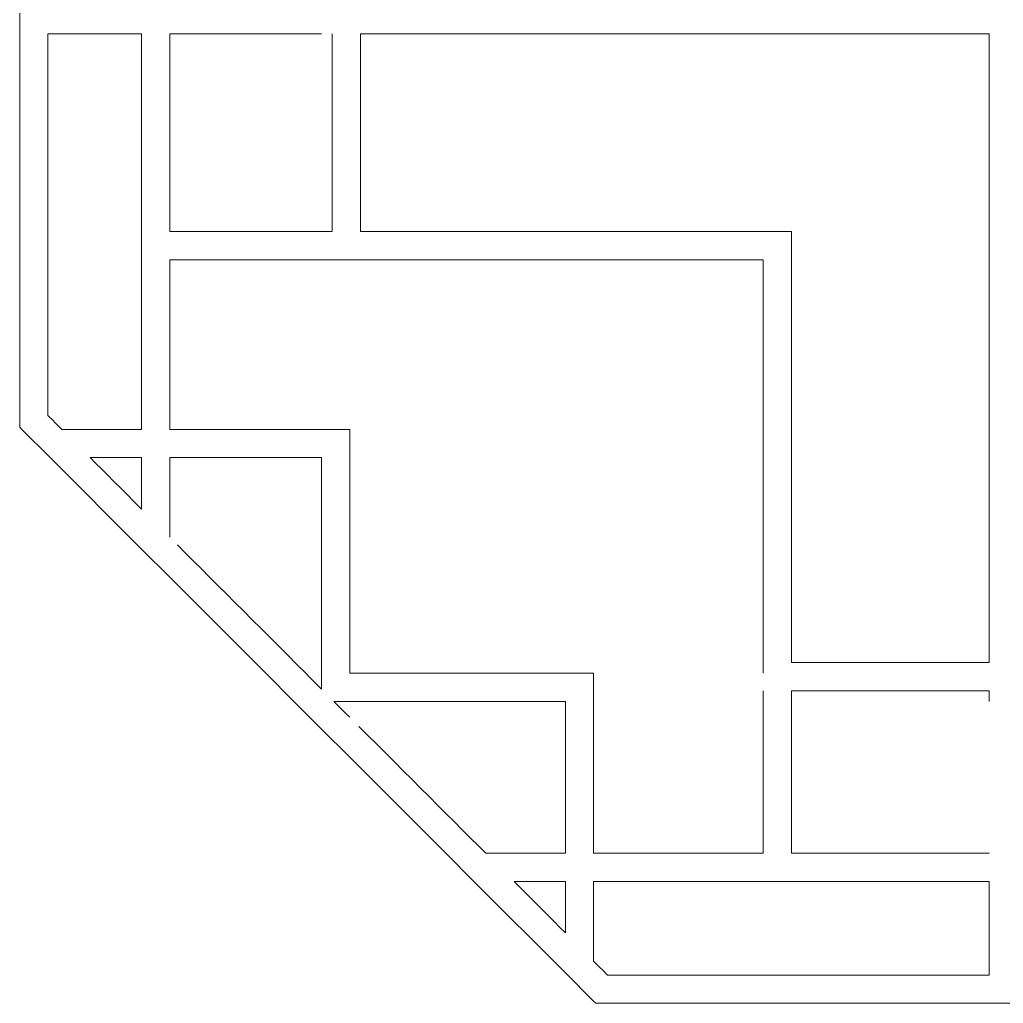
# Model space of a CAD drawing. Header units: centimetres. Extents: x -7.7 to 6, y -13.9 to 14.2.
# Drawn here: x -7.74 to -0.85, y -13.89 to -7.01 of the extents above; entities that cross this region are included whole.
import ezdxf

# ---------------------------------------------------------------- set-up
doc = ezdxf.new("R2010")
doc.units = ezdxf.units.CM
doc.header["$MEASUREMENT"] = 0
doc.layers.add('layer 1', color=7, linetype='Continuous')

msp = doc.modelspace()

# ---------------------------------------------------------------- linework, layer by layer
at = {"layer": 'layer 1', "color": 242, "lineweight": 9}
for points, knots in [([(6.01273, -4.14414), (6.01273, -4.14414), (5.81486, -3.94628), (5.81486, -3.94628), (5.81486, -3.94628), (5.81486, -3.94628), (5.17567, -3.3071), (5.17567, -3.3071), (5.17567, -3.3071), (5.17567, -3.3071), (4.97781, -3.11009), (4.97781, -3.11009), (4.97781, -3.11009), (4.97781, -3.11009), (4.30766, -2.43908), (4.30766, -2.43908), (4.30766, -2.43908), (4.30766, -2.43908), (4.1098, -2.24122), (4.1098, -2.24122), (4.1098, -2.24122), (4.1098, -2.24122), (3.91537, -2.04679), (3.91537, -2.04679), (3.91537, -2.04679), (3.91537, -2.04679), (3.71751, -1.8498), (3.71751, -1.8498), (3.71751, -1.8498), (3.71751, -1.8498), (3.0465, -1.17878), (3.0465, -1.17878), (3.0465, -1.17878), (3.0465, -1.17878), (2.84949, -0.98092), (2.84949, -0.98092), (2.84949, -0.98092), (2.84949, -0.98092), (2.21031, -0.34173), (2.21031, -0.34173), (2.21031, -0.34173), (2.21031, -0.34173), (2.01245, -0.14473), (2.01245, -0.14473), (2.01245, -0.14473), (2.01245, -0.14473), (1.99696, -0.12838), (1.99696, -0.12838), (1.99696, -0.12838), (1.99696, -0.12838), (1.95567, -0.12838), (1.95567, -0.12838), (1.95567, -0.12838), (1.95567, -0.12838), (0.82612, -0.12838), (0.82612, -0.12838), (0.82612, -0.12838), (0.82612, -0.12838), (0.62912, -0.12838), (0.62912, -0.12838), (0.62912, -0.12838), (0.62912, -0.12838), (-0.75507, -0.12838), (-0.75507, -0.12838), (-0.75507, -0.12838), (-0.75507, -0.12838), (-0.95293, -0.12838), (-0.95293, -0.12838), (-0.95293, -0.12838), (-0.95293, -0.12838), (-2.33625, -0.12838), (-2.33625, -0.12838), (-2.33625, -0.12838), (-2.33625, -0.12838), (-2.53411, -0.12838), (-2.53411, -0.12838), (-2.53411, -0.12838), (-2.53411, -0.12838), (-3.70494, -0.12838), (-3.70494, -0.12838), (-3.70494, -0.12838), (-3.70494, -0.12838), (-3.72043, -0.14386), (-3.72043, -0.14386), (-3.72043, -0.14386), (-3.72043, -0.14386), (-3.91829, -0.34173), (-3.91829, -0.34173), (-3.91829, -0.34173), (-3.91829, -0.34173), (-4.55748, -0.98092), (-4.55748, -0.98092), (-4.55748, -0.98092), (-4.55748, -0.98092), (-4.75448, -1.17878), (-4.75448, -1.17878), (-4.75448, -1.17878), (-4.75448, -1.17878), (-5.42549, -1.8498), (-5.42549, -1.8498), (-5.42549, -1.8498), (-5.42549, -1.8498), (-5.62336, -2.04679), (-5.62336, -2.04679), (-5.62336, -2.04679), (-5.62336, -2.04679), (-5.81778, -2.24122), (-5.81778, -2.24122), (-5.81778, -2.24122), (-5.81778, -2.24122), (-6.01479, -2.43908), (-6.01479, -2.43908), (-6.01479, -2.43908), (-6.01479, -2.43908), (-6.6858, -3.11009), (-6.6858, -3.11009), (-6.6858, -3.11009), (-6.6858, -3.11009), (-6.88366, -3.3071), (-6.88366, -3.3071), (-6.88366, -3.3071), (-6.88366, -3.3071), (-7.52284, -3.94628), (-7.52284, -3.94628), (-7.52284, -3.94628), (-7.52284, -3.94628), (-7.72071, -4.14414), (-7.72071, -4.14414), (-7.72071, -4.14414), (-7.72071, -4.14414), (-7.73619, -4.15963), (-7.73619, -4.15963), (-7.73619, -4.15963), (-7.73619, -4.15963), (-7.73619, -5.33047), (-7.73619, -5.33047), (-7.73619, -5.33047), (-7.73619, -5.33047), (-7.73619, -5.52747), (-7.73619, -5.52747), (-7.73619, -5.52747), (-7.73619, -5.52747), (-7.73619, -6.91166), (-7.73619, -6.91166), (-7.73619, -6.91166), (-7.73619, -6.91166), (-7.73619, -7.10952), (-7.73619, -7.10952), (-7.73619, -7.10952), (-7.73619, -7.10952), (-7.73619, -8.49369), (-7.73619, -8.49369), (-7.73619, -8.49369), (-7.73619, -8.49369), (-7.73619, -8.6907), (-7.73619, -8.6907), (-7.73619, -8.6907), (-7.73619, -8.6907), (-7.73619, -9.86153), (-7.73619, -9.86153), (-7.73619, -9.86153), (-7.73619, -9.86153), (-7.72071, -9.87702), (-7.72071, -9.87702), (-7.72071, -9.87702), (-7.72071, -9.87702), (-7.52284, -10.07488), (-7.52284, -10.07488), (-7.52284, -10.07488), (-7.52284, -10.07488), (-6.88366, -10.71407), (-6.88366, -10.71407), (-6.88366, -10.71407), (-6.88366, -10.71407), (-6.6858, -10.91107), (-6.6858, -10.91107), (-6.6858, -10.91107), (-6.6858, -10.91107), (-6.01479, -11.58208), (-6.01479, -11.58208), (-6.01479, -11.58208), (-6.01479, -11.58208), (-5.81778, -11.77995), (-5.81778, -11.77995), (-5.81778, -11.77995), (-5.81778, -11.77995), (-5.62336, -11.97437), (-5.62336, -11.97437), (-5.62336, -11.97437), (-5.62336, -11.97437), (-5.42549, -12.17138), (-5.42549, -12.17138), (-5.42549, -12.17138), (-5.42549, -12.17138), (-4.75448, -12.84239), (-4.75448, -12.84239), (-4.75448, -12.84239), (-4.75448, -12.84239), (-4.55748, -13.04025), (-4.55748, -13.04025), (-4.55748, -13.04025), (-4.55748, -13.04025), (-3.91829, -13.67943), (-3.91829, -13.67943), (-3.91829, -13.67943), (-3.91829, -13.67943), (-3.72043, -13.8773), (-3.72043, -13.8773), (-3.72043, -13.8773), (-3.72043, -13.8773), (-3.70494, -13.89278), (-3.70494, -13.89278), (-3.70494, -13.89278), (-3.70494, -13.89278), (-2.53411, -13.89278), (-2.53411, -13.89278), (-2.53411, -13.89278), (-2.53411, -13.89278), (-2.33625, -13.89278), (-2.33625, -13.89278), (-2.33625, -13.89278), (-2.33625, -13.89278), (-0.95293, -13.89278), (-0.95293, -13.89278), (-0.95293, -13.89278), (-0.95293, -13.89278), (-0.75507, -13.89278), (-0.75507, -13.89278), (-0.75507, -13.89278), (-0.75507, -13.89278), (0.62912, -13.89278), (0.62912, -13.89278), (0.62912, -13.89278), (0.62912, -13.89278), (0.82612, -13.89278), (0.82612, -13.89278), (0.82612, -13.89278), (0.82612, -13.89278), (1.99696, -13.89278), (1.99696, -13.89278), (1.99696, -13.89278), (1.99696, -13.89278), (2.01245, -13.87644), (2.01245, -13.87644), (2.01245, -13.87644), (2.01245, -13.87644), (2.21031, -13.67943), (2.21031, -13.67943), (2.21031, -13.67943), (2.21031, -13.67943), (2.84949, -13.04025), (2.84949, -13.04025), (2.84949, -13.04025), (2.84949, -13.04025), (3.0465, -12.84239), (3.0465, -12.84239), (3.0465, -12.84239), (3.0465, -12.84239), (3.71751, -12.17138), (3.71751, -12.17138), (3.71751, -12.17138), (3.71751, -12.17138), (3.91537, -11.97437), (3.91537, -11.97437), (3.91537, -11.97437), (3.91537, -11.97437), (4.1098, -11.77995), (4.1098, -11.77995), (4.1098, -11.77995), (4.1098, -11.77995), (4.30766, -11.58208), (4.30766, -11.58208), (4.30766, -11.58208), (4.30766, -11.58208), (4.97781, -10.91107), (4.97781, -10.91107), (4.97781, -10.91107), (4.97781, -10.91107), (5.17567, -10.71407), (5.17567, -10.71407), (5.17567, -10.71407), (5.17567, -10.71407), (5.81486, -10.07488), (5.81486, -10.07488), (5.81486, -10.07488), (5.81486, -10.07488), (6.01273, -9.87702), (6.01273, -9.87702), (6.01273, -9.87702), (6.01273, -9.87702), (6.02821, -9.86153), (6.02821, -9.86153), (6.02821, -9.86153), (6.02821, -9.86153), (6.02821, -8.6907), (6.02821, -8.6907), (6.02821, -8.6907), (6.02821, -8.6907), (6.02821, -8.49369), (6.02821, -8.49369), (6.02821, -8.49369), (6.02821, -8.49369), (6.02821, -7.10952), (6.02821, -7.10952), (6.02821, -7.10952), (6.02821, -7.10952), (6.02821, -6.91166), (6.02821, -6.91166), (6.02821, -6.91166), (6.02821, -6.91166), (6.02821, -5.52747), (6.02821, -5.52747), (6.02821, -5.52747), (6.02821, -5.52747), (6.02821, -5.33047), (6.02821, -5.33047), (6.02821, -5.33047), (6.02821, -5.33047), (6.02821, -4.15963), (6.02821, -4.15963)], [0, 0, 0, 0, 0.0123457, 0.0123457, 0.0123457, 0.0123457, 0.0246914, 0.0246914, 0.0246914, 0.0246914, 0.037037, 0.037037, 0.037037, 0.037037, 0.0493827, 0.0493827, 0.0493827, 0.0493827, 0.0617284, 0.0617284, 0.0617284, 0.0617284, 0.0740741, 0.0740741, 0.0740741, 0.0740741, 0.0864198, 0.0864198, 0.0864198, 0.0864198, 0.0987654, 0.0987654, 0.0987654, 0.0987654, 0.1111111, 0.1111111, 0.1111111, 0.1111111, 0.1234568, 0.1234568, 0.1234568, 0.1234568, 0.1358025, 0.1358025, 0.1358025, 0.1358025, 0.1481481, 0.1481481, 0.1481481, 0.1481481, 0.1604938, 0.1604938, 0.1604938, 0.1604938, 0.1728395, 0.1728395, 0.1728395, 0.1728395, 0.1851852, 0.1851852, 0.1851852, 0.1851852, 0.1975309, 0.1975309, 0.1975309, 0.1975309, 0.2098765, 0.2098765, 0.2098765, 0.2098765, 0.2222222, 0.2222222, 0.2222222, 0.2222222, 0.2345679, 0.2345679, 0.2345679, 0.2345679, 0.2469136, 0.2469136, 0.2469136, 0.2469136, 0.2592593, 0.2592593, 0.2592593, 0.2592593, 0.2716049, 0.2716049, 0.2716049, 0.2716049, 0.2839506, 0.2839506, 0.2839506, 0.2839506, 0.2962963, 0.2962963, 0.2962963, 0.2962963, 0.308642, 0.308642, 0.308642, 0.308642, 0.3209877, 0.3209877, 0.3209877, 0.3209877, 0.3333333, 0.3333333, 0.3333333, 0.3333333, 0.345679, 0.345679, 0.345679, 0.345679, 0.3580247, 0.3580247, 0.3580247, 0.3580247, 0.3703704, 0.3703704, 0.3703704, 0.3703704, 0.382716, 0.382716, 0.382716, 0.382716, 0.3950617, 0.3950617, 0.3950617, 0.3950617, 0.4074074, 0.4074074, 0.4074074, 0.4074074, 0.4197531, 0.4197531, 0.4197531, 0.4197531, 0.4320988, 0.4320988, 0.4320988, 0.4320988, 0.4444444, 0.4444444, 0.4444444, 0.4444444, 0.4567901, 0.4567901, 0.4567901, 0.4567901, 0.4691358, 0.4691358, 0.4691358, 0.4691358, 0.4814815, 0.4814815, 0.4814815, 0.4814815, 0.4938272, 0.4938272, 0.4938272, 0.4938272, 0.5061728, 0.5061728, 0.5061728, 0.5061728, 0.5185185, 0.5185185, 0.5185185, 0.5185185, 0.5308642, 0.5308642, 0.5308642, 0.5308642, 0.5432099, 0.5432099, 0.5432099, 0.5432099, 0.5555556, 0.5555556, 0.5555556, 0.5555556, 0.5679012, 0.5679012, 0.5679012, 0.5679012, 0.5802469, 0.5802469, 0.5802469, 0.5802469, 0.5925926, 0.5925926, 0.5925926, 0.5925926, 0.6049383, 0.6049383, 0.6049383, 0.6049383, 0.617284, 0.617284, 0.617284, 0.617284, 0.6296296, 0.6296296, 0.6296296, 0.6296296, 0.6419753, 0.6419753, 0.6419753, 0.6419753, 0.654321, 0.654321, 0.654321, 0.654321, 0.6666667, 0.6666667, 0.6666667, 0.6666667, 0.6790123, 0.6790123, 0.6790123, 0.6790123, 0.691358, 0.691358, 0.691358, 0.691358, 0.7037037, 0.7037037, 0.7037037, 0.7037037, 0.7160494, 0.7160494, 0.7160494, 0.7160494, 0.7283951, 0.7283951, 0.7283951, 0.7283951, 0.7407407, 0.7407407, 0.7407407, 0.7407407, 0.7530864, 0.7530864, 0.7530864, 0.7530864, 0.7654321, 0.7654321, 0.7654321, 0.7654321, 0.7777778, 0.7777778, 0.7777778, 0.7777778, 0.7901235, 0.7901235, 0.7901235, 0.7901235, 0.8024691, 0.8024691, 0.8024691, 0.8024691, 0.8148148, 0.8148148, 0.8148148, 0.8148148, 0.8271605, 0.8271605, 0.8271605, 0.8271605, 0.8395062, 0.8395062, 0.8395062, 0.8395062, 0.8518519, 0.8518519, 0.8518519, 0.8518519, 0.8641975, 0.8641975, 0.8641975, 0.8641975, 0.8765432, 0.8765432, 0.8765432, 0.8765432, 0.8888889, 0.8888889, 0.8888889, 0.8888889, 0.9012346, 0.9012346, 0.9012346, 0.9012346, 0.9135802, 0.9135802, 0.9135802, 0.9135802, 0.9259259, 0.9259259, 0.9259259, 0.9259259, 0.9382716, 0.9382716, 0.9382716, 0.9382716, 0.9506173, 0.9506173, 0.9506173, 0.9506173, 0.962963, 0.962963, 0.962963, 0.962963, 0.9753086, 0.9753086, 0.9753086, 0.9753086, 1, 1, 1, 1]), ([(-7.53833, -9.77981), (-7.53833, -9.77981), (-7.53833, -9.77034), (-7.53833, -9.77034), (-7.53833, -9.77034), (-7.53833, -9.77034), (-7.53833, -9.75142), (-7.53833, -9.75142), (-7.53833, -9.75142), (-7.53833, -9.75142), (-7.53833, -9.72389), (-7.53833, -9.72389), (-7.53833, -9.72389), (-7.53833, -9.72389), (-7.53833, -9.68776), (-7.53833, -9.68776), (-7.53833, -9.68776), (-7.53833, -9.68776), (-7.53833, -9.64302), (-7.53833, -9.64302), (-7.53833, -9.64302), (-7.53833, -9.64302), (-7.53833, -9.58968), (-7.53833, -9.58968), (-7.53833, -9.58968), (-7.53833, -9.58968), (-7.53833, -9.52947), (-7.53833, -9.52947), (-7.53833, -9.52947), (-7.53833, -9.52947), (-7.53833, -9.46064), (-7.53833, -9.46064), (-7.53833, -9.46064), (-7.53833, -9.46064), (-7.53833, -9.38581), (-7.53833, -9.38581), (-7.53833, -9.38581), (-7.53833, -9.38581), (-7.53833, -9.30407), (-7.53833, -9.30407), (-7.53833, -9.30407), (-7.53833, -9.30407), (-7.53833, -9.21547), (-7.53833, -9.21547), (-7.53833, -9.21547), (-7.53833, -9.21547), (-7.53833, -9.1217), (-7.53833, -9.1217), (-7.53833, -9.1217), (-7.53833, -9.1217), (-7.53833, -9.02105), (-7.53833, -9.02105), (-7.53833, -9.02105), (-7.53833, -9.02105), (-7.53833, -8.9161), (-7.53833, -8.9161), (-7.53833, -8.9161), (-7.53833, -8.9161), (-7.53833, -8.80598), (-7.53833, -8.80598), (-7.53833, -8.80598), (-7.53833, -8.80598), (-7.53833, -8.6907), (-7.53833, -8.6907), (-7.53833, -8.6907), (-7.53833, -8.6907), (-7.53833, -8.66662), (-7.53833, -8.66662), (-7.53833, -8.66662), (-7.53833, -8.66662), (-7.53833, -8.64253), (-7.53833, -8.64253), (-7.53833, -8.64253), (-7.53833, -8.64253), (-7.53833, -8.61844), (-7.53833, -8.61844), (-7.53833, -8.61844), (-7.53833, -8.61844), (-7.53833, -8.59349), (-7.53833, -8.59349), (-7.53833, -8.59349), (-7.53833, -8.59349), (-7.53833, -8.56855), (-7.53833, -8.56855), (-7.53833, -8.56855), (-7.53833, -8.56855), (-7.53833, -8.54359), (-7.53833, -8.54359), (-7.53833, -8.54359), (-7.53833, -8.54359), (-7.53833, -8.51865), (-7.53833, -8.51865), (-7.53833, -8.51865), (-7.53833, -8.51865), (-7.53833, -8.49369), (-7.53833, -8.49369), (-7.53833, -8.49369), (-7.53833, -8.49369), (-7.53833, -8.41455), (-7.53833, -8.41455), (-7.53833, -8.41455), (-7.53833, -8.41455), (-7.53833, -8.33368), (-7.53833, -8.33368), (-7.53833, -8.33368), (-7.53833, -8.33368), (-7.53833, -8.25196), (-7.53833, -8.25196), (-7.53833, -8.25196), (-7.53833, -8.25196), (-7.53833, -8.16938), (-7.53833, -8.16938), (-7.53833, -8.16938), (-7.53833, -8.16938), (-7.53833, -8.08507), (-7.53833, -8.08507), (-7.53833, -8.08507), (-7.53833, -8.08507), (-7.53833, -7.9999), (-7.53833, -7.9999), (-7.53833, -7.9999), (-7.53833, -7.9999), (-7.53833, -7.91387), (-7.53833, -7.91387), (-7.53833, -7.91387), (-7.53833, -7.91387), (-7.53833, -7.82699), (-7.53833, -7.82699), (-7.53833, -7.82699), (-7.53833, -7.82699), (-7.53833, -7.73924), (-7.53833, -7.73924), (-7.53833, -7.73924), (-7.53833, -7.73924), (-7.53833, -7.65062), (-7.53833, -7.65062), (-7.53833, -7.65062), (-7.53833, -7.65062), (-7.53833, -7.56116), (-7.53833, -7.56116), (-7.53833, -7.56116), (-7.53833, -7.56116), (-7.53833, -7.47169), (-7.53833, -7.47169), (-7.53833, -7.47169), (-7.53833, -7.47169), (-7.53833, -7.38137), (-7.53833, -7.38137), (-7.53833, -7.38137), (-7.53833, -7.38137), (-7.53833, -7.29103), (-7.53833, -7.29103), (-7.53833, -7.29103), (-7.53833, -7.29103), (-7.53833, -7.20071), (-7.53833, -7.20071), (-7.53833, -7.20071), (-7.53833, -7.20071), (-7.53833, -7.10952), (-7.53833, -7.10952), (-7.53833, -7.10952), (-7.53833, -7.10952), (-6.88366, -7.10952), (-6.88366, -7.10952), (-6.88366, -7.10952), (-6.88366, -7.10952), (-6.88366, -8.49369), (-6.88366, -8.49369), (-6.88366, -8.49369), (-6.88366, -8.49369), (-6.88366, -8.6907), (-6.88366, -8.6907), (-6.88366, -8.6907), (-6.88366, -8.6907), (-6.88366, -9.87702), (-6.88366, -9.87702), (-6.88366, -9.87702), (-6.88366, -9.87702), (-7.44112, -9.87702), (-7.44112, -9.87702), (-7.44112, -9.87702), (-7.44112, -9.87702), (-7.47983, -9.83831), (-7.47983, -9.83831), (-7.47983, -9.83831), (-7.47983, -9.83831), (-7.50908, -9.80819), (-7.50908, -9.80819), (-7.50908, -9.80819), (-7.50908, -9.80819), (-7.52887, -9.78842), (-7.52887, -9.78842), (-7.52887, -9.78842), (-7.52887, -9.78842), (-7.53833, -9.77981), (-7.53833, -9.77981), (-7.53833, -9.77981), (-7.53833, -9.77981), (-7.53833, -9.77981), (-7.53833, -9.77981)], [0, 0, 0, 0, 0.0196078, 0.0196078, 0.0196078, 0.0196078, 0.0392157, 0.0392157, 0.0392157, 0.0392157, 0.0588235, 0.0588235, 0.0588235, 0.0588235, 0.0784314, 0.0784314, 0.0784314, 0.0784314, 0.0980392, 0.0980392, 0.0980392, 0.0980392, 0.1176471, 0.1176471, 0.1176471, 0.1176471, 0.1372549, 0.1372549, 0.1372549, 0.1372549, 0.1568627, 0.1568627, 0.1568627, 0.1568627, 0.1764706, 0.1764706, 0.1764706, 0.1764706, 0.1960784, 0.1960784, 0.1960784, 0.1960784, 0.2156863, 0.2156863, 0.2156863, 0.2156863, 0.2352941, 0.2352941, 0.2352941, 0.2352941, 0.254902, 0.254902, 0.254902, 0.254902, 0.2745098, 0.2745098, 0.2745098, 0.2745098, 0.2941176, 0.2941176, 0.2941176, 0.2941176, 0.3137255, 0.3137255, 0.3137255, 0.3137255, 0.3333333, 0.3333333, 0.3333333, 0.3333333, 0.3529412, 0.3529412, 0.3529412, 0.3529412, 0.372549, 0.372549, 0.372549, 0.372549, 0.3921569, 0.3921569, 0.3921569, 0.3921569, 0.4117647, 0.4117647, 0.4117647, 0.4117647, 0.4313725, 0.4313725, 0.4313725, 0.4313725, 0.4509804, 0.4509804, 0.4509804, 0.4509804, 0.4705882, 0.4705882, 0.4705882, 0.4705882, 0.4901961, 0.4901961, 0.4901961, 0.4901961, 0.5098039, 0.5098039, 0.5098039, 0.5098039, 0.5294118, 0.5294118, 0.5294118, 0.5294118, 0.5490196, 0.5490196, 0.5490196, 0.5490196, 0.5686275, 0.5686275, 0.5686275, 0.5686275, 0.5882353, 0.5882353, 0.5882353, 0.5882353, 0.6078431, 0.6078431, 0.6078431, 0.6078431, 0.627451, 0.627451, 0.627451, 0.627451, 0.6470588, 0.6470588, 0.6470588, 0.6470588, 0.6666667, 0.6666667, 0.6666667, 0.6666667, 0.6862745, 0.6862745, 0.6862745, 0.6862745, 0.7058824, 0.7058824, 0.7058824, 0.7058824, 0.7254902, 0.7254902, 0.7254902, 0.7254902, 0.745098, 0.745098, 0.745098, 0.745098, 0.7647059, 0.7647059, 0.7647059, 0.7647059, 0.7843137, 0.7843137, 0.7843137, 0.7843137, 0.8039216, 0.8039216, 0.8039216, 0.8039216, 0.8235294, 0.8235294, 0.8235294, 0.8235294, 0.8431373, 0.8431373, 0.8431373, 0.8431373, 0.8627451, 0.8627451, 0.8627451, 0.8627451, 0.8823529, 0.8823529, 0.8823529, 0.8823529, 0.9019608, 0.9019608, 0.9019608, 0.9019608, 0.9215686, 0.9215686, 0.9215686, 0.9215686, 0.9411765, 0.9411765, 0.9411765, 0.9411765, 0.9607843, 0.9607843, 0.9607843, 0.9607843, 1, 1, 1, 1]), ([(-5.54937, -7.10952), (-5.54937, -7.10952), (-5.54937, -8.49369), (-5.54937, -8.49369), (-5.54937, -8.49369), (-5.54937, -8.49369), (-5.62336, -8.49369), (-5.62336, -8.49369), (-5.62336, -8.49369), (-5.62336, -8.49369), (-6.6858, -8.49369), (-6.6858, -8.49369), (-6.6858, -8.49369), (-6.6858, -8.49369), (-6.6858, -7.10952), (-6.6858, -7.10952), (-6.6858, -7.10952), (-6.6858, -7.10952), (-5.62336, -7.10952), (-5.62336, -7.10952)], [0, 0, 0, 0, 0.1666667, 0.1666667, 0.1666667, 0.1666667, 0.3333333, 0.3333333, 0.3333333, 0.3333333, 0.5, 0.5, 0.5, 0.5, 0.6666667, 0.6666667, 0.6666667, 0.6666667, 1, 1, 1, 1]), ([(-2.33625, -10.07488), (-2.33625, -10.07488), (-2.33625, -9.87702), (-2.33625, -9.87702), (-2.33625, -9.87702), (-2.33625, -9.87702), (-2.33625, -8.6907), (-2.33625, -8.6907), (-2.33625, -8.6907), (-2.33625, -8.6907), (-2.33625, -8.49369), (-2.33625, -8.49369), (-2.33625, -8.49369), (-2.33625, -8.49369), (-2.53411, -8.49369), (-2.53411, -8.49369), (-2.53411, -8.49369), (-2.53411, -8.49369), (-3.72043, -8.49369), (-3.72043, -8.49369), (-3.72043, -8.49369), (-3.72043, -8.49369), (-3.91829, -8.49369), (-3.91829, -8.49369), (-3.91829, -8.49369), (-3.91829, -8.49369), (-5.35151, -8.49369), (-5.35151, -8.49369), (-5.35151, -8.49369), (-5.35151, -8.49369), (-5.35151, -7.10952), (-5.35151, -7.10952), (-5.35151, -7.10952), (-5.35151, -7.10952), (-3.91829, -7.10952), (-3.91829, -7.10952), (-3.91829, -7.10952), (-3.91829, -7.10952), (-3.72043, -7.10952), (-3.72043, -7.10952), (-3.72043, -7.10952), (-3.72043, -7.10952), (-2.53411, -7.10952), (-2.53411, -7.10952), (-2.53411, -7.10952), (-2.53411, -7.10952), (-2.33625, -7.10952), (-2.33625, -7.10952), (-2.33625, -7.10952), (-2.33625, -7.10952), (-0.95293, -7.10952), (-0.95293, -7.10952), (-0.95293, -7.10952), (-0.95293, -7.10952), (-0.95293, -8.49369), (-0.95293, -8.49369), (-0.95293, -8.49369), (-0.95293, -8.49369), (-0.95293, -8.6907), (-0.95293, -8.6907), (-0.95293, -8.6907), (-0.95293, -8.6907), (-0.95293, -9.87702), (-0.95293, -9.87702), (-0.95293, -9.87702), (-0.95293, -9.87702), (-0.95293, -10.07488), (-0.95293, -10.07488), (-0.95293, -10.07488), (-0.95293, -10.07488), (-0.95293, -11.5081), (-0.95293, -11.5081), (-0.95293, -11.5081), (-0.95293, -11.5081), (-2.33625, -11.5081), (-2.33625, -11.5081), (-2.33625, -11.5081), (-2.33625, -11.5081), (-2.33625, -10.07488), (-2.33625, -10.07488), (-2.33625, -10.07488), (-2.33625, -10.07488), (-2.33625, -10.07488), (-2.33625, -10.07488)], [0, 0, 0, 0, 0.0454545, 0.0454545, 0.0454545, 0.0454545, 0.0909091, 0.0909091, 0.0909091, 0.0909091, 0.1363636, 0.1363636, 0.1363636, 0.1363636, 0.1818182, 0.1818182, 0.1818182, 0.1818182, 0.2272727, 0.2272727, 0.2272727, 0.2272727, 0.2727273, 0.2727273, 0.2727273, 0.2727273, 0.3181818, 0.3181818, 0.3181818, 0.3181818, 0.3636364, 0.3636364, 0.3636364, 0.3636364, 0.4090909, 0.4090909, 0.4090909, 0.4090909, 0.4545455, 0.4545455, 0.4545455, 0.4545455, 0.5, 0.5, 0.5, 0.5, 0.5454545, 0.5454545, 0.5454545, 0.5454545, 0.5909091, 0.5909091, 0.5909091, 0.5909091, 0.6363636, 0.6363636, 0.6363636, 0.6363636, 0.6818182, 0.6818182, 0.6818182, 0.6818182, 0.7272727, 0.7272727, 0.7272727, 0.7272727, 0.7727273, 0.7727273, 0.7727273, 0.7727273, 0.8181818, 0.8181818, 0.8181818, 0.8181818, 0.8636364, 0.8636364, 0.8636364, 0.8636364, 0.9090909, 0.9090909, 0.9090909, 0.9090909, 1, 1, 1, 1]), ([(-2.53411, -11.70596), (-2.53411, -11.70596), (-2.53411, -11.77995), (-2.53411, -11.77995), (-2.53411, -11.77995), (-2.53411, -11.77995), (-2.53411, -12.84239), (-2.53411, -12.84239), (-2.53411, -12.84239), (-2.53411, -12.84239), (-3.72043, -12.84239), (-3.72043, -12.84239), (-3.72043, -12.84239), (-3.72043, -12.84239), (-3.72043, -11.77995), (-3.72043, -11.77995), (-3.72043, -11.77995), (-3.72043, -11.77995), (-3.72043, -11.58208), (-3.72043, -11.58208), (-3.72043, -11.58208), (-3.72043, -11.58208), (-3.91829, -11.58208), (-3.91829, -11.58208), (-3.91829, -11.58208), (-3.91829, -11.58208), (-5.42549, -11.58208), (-5.42549, -11.58208), (-5.42549, -11.58208), (-5.42549, -11.58208), (-5.42549, -10.07488), (-5.42549, -10.07488), (-5.42549, -10.07488), (-5.42549, -10.07488), (-5.42549, -9.87702), (-5.42549, -9.87702), (-5.42549, -9.87702), (-5.42549, -9.87702), (-5.62336, -9.87702), (-5.62336, -9.87702), (-5.62336, -9.87702), (-5.62336, -9.87702), (-6.6858, -9.87702), (-6.6858, -9.87702), (-6.6858, -9.87702), (-6.6858, -9.87702), (-6.6858, -8.6907), (-6.6858, -8.6907), (-6.6858, -8.6907), (-6.6858, -8.6907), (-5.62336, -8.6907), (-5.62336, -8.6907), (-5.62336, -8.6907), (-5.62336, -8.6907), (-5.54937, -8.6907), (-5.54937, -8.6907), (-5.54937, -8.6907), (-5.54937, -8.6907), (-5.42549, -8.6907), (-5.42549, -8.6907), (-5.42549, -8.6907), (-5.42549, -8.6907), (-5.35151, -8.6907), (-5.35151, -8.6907), (-5.35151, -8.6907), (-5.35151, -8.6907), (-3.91829, -8.6907), (-3.91829, -8.6907), (-3.91829, -8.6907), (-3.91829, -8.6907), (-3.72043, -8.6907), (-3.72043, -8.6907), (-3.72043, -8.6907), (-3.72043, -8.6907), (-2.53411, -8.6907), (-2.53411, -8.6907), (-2.53411, -8.6907), (-2.53411, -8.6907), (-2.53411, -9.87702), (-2.53411, -9.87702), (-2.53411, -9.87702), (-2.53411, -9.87702), (-2.53411, -10.07488), (-2.53411, -10.07488), (-2.53411, -10.07488), (-2.53411, -10.07488), (-2.53411, -11.5081), (-2.53411, -11.5081), (-2.53411, -11.5081), (-2.53411, -11.5081), (-2.53411, -11.58208), (-2.53411, -11.58208)], [0, 0, 0, 0, 0.0416667, 0.0416667, 0.0416667, 0.0416667, 0.0833333, 0.0833333, 0.0833333, 0.0833333, 0.125, 0.125, 0.125, 0.125, 0.1666667, 0.1666667, 0.1666667, 0.1666667, 0.2083333, 0.2083333, 0.2083333, 0.2083333, 0.25, 0.25, 0.25, 0.25, 0.2916667, 0.2916667, 0.2916667, 0.2916667, 0.3333333, 0.3333333, 0.3333333, 0.3333333, 0.375, 0.375, 0.375, 0.375, 0.4166667, 0.4166667, 0.4166667, 0.4166667, 0.4583333, 0.4583333, 0.4583333, 0.4583333, 0.5, 0.5, 0.5, 0.5, 0.5416667, 0.5416667, 0.5416667, 0.5416667, 0.5833333, 0.5833333, 0.5833333, 0.5833333, 0.625, 0.625, 0.625, 0.625, 0.6666667, 0.6666667, 0.6666667, 0.6666667, 0.7083333, 0.7083333, 0.7083333, 0.7083333, 0.75, 0.75, 0.75, 0.75, 0.7916667, 0.7916667, 0.7916667, 0.7916667, 0.8333333, 0.8333333, 0.8333333, 0.8333333, 0.875, 0.875, 0.875, 0.875, 0.9166667, 0.9166667, 0.9166667, 0.9166667, 1, 1, 1, 1]), ([(-6.88366, -10.43447), (-6.88366, -10.43447), (-6.93441, -10.38373), (-6.93441, -10.38373), (-6.93441, -10.38373), (-6.93441, -10.38373), (-6.98346, -10.33383), (-6.98346, -10.33383), (-6.98346, -10.33383), (-6.98346, -10.33383), (-7.03163, -10.28651), (-7.03163, -10.28651), (-7.03163, -10.28651), (-7.03163, -10.28651), (-7.07722, -10.24092), (-7.07722, -10.24092), (-7.07722, -10.24092), (-7.07722, -10.24092), (-7.12195, -10.19619), (-7.12195, -10.19619), (-7.12195, -10.19619), (-7.12195, -10.19619), (-7.16411, -10.15403), (-7.16411, -10.15403), (-7.16411, -10.15403), (-7.16411, -10.15403), (-7.20454, -10.1136), (-7.20454, -10.1136), (-7.20454, -10.1136), (-7.20454, -10.1136), (-7.24326, -10.07488), (-7.24326, -10.07488), (-7.24326, -10.07488), (-7.24326, -10.07488), (-6.88366, -10.07488), (-6.88366, -10.07488), (-6.88366, -10.07488), (-6.88366, -10.07488), (-6.88366, -10.43447), (-6.88366, -10.43447), (-6.88366, -10.43447), (-6.88366, -10.43447), (-6.88366, -10.43447), (-6.88366, -10.43447)], [0, 0, 0, 0, 0.0833333, 0.0833333, 0.0833333, 0.0833333, 0.1666667, 0.1666667, 0.1666667, 0.1666667, 0.25, 0.25, 0.25, 0.25, 0.3333333, 0.3333333, 0.3333333, 0.3333333, 0.4166667, 0.4166667, 0.4166667, 0.4166667, 0.5, 0.5, 0.5, 0.5, 0.5833333, 0.5833333, 0.5833333, 0.5833333, 0.6666667, 0.6666667, 0.6666667, 0.6666667, 0.75, 0.75, 0.75, 0.75, 0.8333333, 0.8333333, 0.8333333, 0.8333333, 1, 1, 1, 1]), ([(-6.6858, -10.63148), (-6.6858, -10.63148), (-6.6858, -10.07488), (-6.6858, -10.07488), (-6.6858, -10.07488), (-6.6858, -10.07488), (-5.62336, -10.07488), (-5.62336, -10.07488), (-5.62336, -10.07488), (-5.62336, -10.07488), (-5.62336, -11.58208), (-5.62336, -11.58208), (-5.62336, -11.58208), (-5.62336, -11.58208), (-5.62336, -11.69478), (-5.62336, -11.69478), (-5.62336, -11.69478), (-5.62336, -11.69478), (-5.65175, -11.66639), (-5.65175, -11.66639), (-5.65175, -11.66639), (-5.65175, -11.66639), (-5.67928, -11.63801), (-5.67928, -11.63801), (-5.67928, -11.63801), (-5.67928, -11.63801), (-5.70766, -11.61048), (-5.70766, -11.61048), (-5.70766, -11.61048), (-5.70766, -11.61048), (-5.73519, -11.58208), (-5.73519, -11.58208), (-5.73519, -11.58208), (-5.73519, -11.58208), (-5.79885, -11.51929), (-5.79885, -11.51929), (-5.79885, -11.51929), (-5.79885, -11.51929), (-5.86079, -11.45648), (-5.86079, -11.45648), (-5.86079, -11.45648), (-5.86079, -11.45648), (-5.9236, -11.39369), (-5.9236, -11.39369), (-5.9236, -11.39369), (-5.9236, -11.39369), (-5.98554, -11.33175), (-5.98554, -11.33175), (-5.98554, -11.33175), (-5.98554, -11.33175), (-6.04748, -11.26981), (-6.04748, -11.26981), (-6.04748, -11.26981), (-6.04748, -11.26981), (-6.10942, -11.20872), (-6.10942, -11.20872), (-6.10942, -11.20872), (-6.10942, -11.20872), (-6.16964, -11.14765), (-6.16964, -11.14765), (-6.16964, -11.14765), (-6.16964, -11.14765), (-6.23071, -11.08743), (-6.23071, -11.08743), (-6.23071, -11.08743), (-6.23071, -11.08743), (-6.29008, -11.02806), (-6.29008, -11.02806), (-6.29008, -11.02806), (-6.29008, -11.02806), (-6.34943, -10.96871), (-6.34943, -10.96871), (-6.34943, -10.96871), (-6.34943, -10.96871), (-6.40707, -10.91021), (-6.40707, -10.91021), (-6.40707, -10.91021), (-6.40707, -10.91021), (-6.4647, -10.85257), (-6.4647, -10.85257), (-6.4647, -10.85257), (-6.4647, -10.85257), (-6.52148, -10.79666), (-6.52148, -10.79666), (-6.52148, -10.79666), (-6.52148, -10.79666), (-6.57741, -10.74073), (-6.57741, -10.74073), (-6.57741, -10.74073), (-6.57741, -10.74073), (-6.63246, -10.68568), (-6.63246, -10.68568)], [0, 0, 0, 0, 0.0416667, 0.0416667, 0.0416667, 0.0416667, 0.0833333, 0.0833333, 0.0833333, 0.0833333, 0.125, 0.125, 0.125, 0.125, 0.1666667, 0.1666667, 0.1666667, 0.1666667, 0.2083333, 0.2083333, 0.2083333, 0.2083333, 0.25, 0.25, 0.25, 0.25, 0.2916667, 0.2916667, 0.2916667, 0.2916667, 0.3333333, 0.3333333, 0.3333333, 0.3333333, 0.375, 0.375, 0.375, 0.375, 0.4166667, 0.4166667, 0.4166667, 0.4166667, 0.4583333, 0.4583333, 0.4583333, 0.4583333, 0.5, 0.5, 0.5, 0.5, 0.5416667, 0.5416667, 0.5416667, 0.5416667, 0.5833333, 0.5833333, 0.5833333, 0.5833333, 0.625, 0.625, 0.625, 0.625, 0.6666667, 0.6666667, 0.6666667, 0.6666667, 0.7083333, 0.7083333, 0.7083333, 0.7083333, 0.75, 0.75, 0.75, 0.75, 0.7916667, 0.7916667, 0.7916667, 0.7916667, 0.8333333, 0.8333333, 0.8333333, 0.8333333, 0.875, 0.875, 0.875, 0.875, 0.9166667, 0.9166667, 0.9166667, 0.9166667, 1, 1, 1, 1]), ([(-0.95293, -12.84239), (-0.95293, -12.84239), (-2.33625, -12.84239), (-2.33625, -12.84239), (-2.33625, -12.84239), (-2.33625, -12.84239), (-2.33625, -11.77995), (-2.33625, -11.77995), (-2.33625, -11.77995), (-2.33625, -11.77995), (-2.33625, -11.70596), (-2.33625, -11.70596), (-2.33625, -11.70596), (-2.33625, -11.70596), (-0.95293, -11.70596), (-0.95293, -11.70596), (-0.95293, -11.70596), (-0.95293, -11.70596), (-0.95293, -11.77995), (-0.95293, -11.77995)], [0, 0, 0, 0, 0.1666667, 0.1666667, 0.1666667, 0.1666667, 0.3333333, 0.3333333, 0.3333333, 0.3333333, 0.5, 0.5, 0.5, 0.5, 0.6666667, 0.6666667, 0.6666667, 0.6666667, 1, 1, 1, 1]), ([(-5.42549, -11.89178), (-5.42549, -11.89178), (-5.45389, -11.86425), (-5.45389, -11.86425), (-5.45389, -11.86425), (-5.45389, -11.86425), (-5.48142, -11.83587), (-5.48142, -11.83587), (-5.48142, -11.83587), (-5.48142, -11.83587), (-5.5098, -11.80834), (-5.5098, -11.80834), (-5.5098, -11.80834), (-5.5098, -11.80834), (-5.53819, -11.77995), (-5.53819, -11.77995), (-5.53819, -11.77995), (-5.53819, -11.77995), (-5.42549, -11.77995), (-5.42549, -11.77995), (-5.42549, -11.77995), (-5.42549, -11.77995), (-3.91829, -11.77995), (-3.91829, -11.77995), (-3.91829, -11.77995), (-3.91829, -11.77995), (-3.91829, -12.84239), (-3.91829, -12.84239), (-3.91829, -12.84239), (-3.91829, -12.84239), (-4.47489, -12.84239), (-4.47489, -12.84239), (-4.47489, -12.84239), (-4.47489, -12.84239), (-4.52909, -12.78905), (-4.52909, -12.78905), (-4.52909, -12.78905), (-4.52909, -12.78905), (-4.58414, -12.734), (-4.58414, -12.734), (-4.58414, -12.734), (-4.58414, -12.734), (-4.6392, -12.67807), (-4.6392, -12.67807), (-4.6392, -12.67807), (-4.6392, -12.67807), (-4.69598, -12.62129), (-4.69598, -12.62129), (-4.69598, -12.62129), (-4.69598, -12.62129), (-4.75362, -12.56366), (-4.75362, -12.56366), (-4.75362, -12.56366), (-4.75362, -12.56366), (-4.81212, -12.50602), (-4.81212, -12.50602), (-4.81212, -12.50602), (-4.81212, -12.50602), (-4.87147, -12.44667), (-4.87147, -12.44667), (-4.87147, -12.44667), (-4.87147, -12.44667), (-4.93084, -12.3873), (-4.93084, -12.3873), (-4.93084, -12.3873), (-4.93084, -12.3873), (-4.99106, -12.32708), (-4.99106, -12.32708), (-4.99106, -12.32708), (-4.99106, -12.32708), (-5.05213, -12.26601), (-5.05213, -12.26601), (-5.05213, -12.26601), (-5.05213, -12.26601), (-5.11322, -12.20407), (-5.11322, -12.20407), (-5.11322, -12.20407), (-5.11322, -12.20407), (-5.17516, -12.14298), (-5.17516, -12.14298), (-5.17516, -12.14298), (-5.17516, -12.14298), (-5.2371, -12.08019), (-5.2371, -12.08019), (-5.2371, -12.08019), (-5.2371, -12.08019), (-5.29989, -12.01825), (-5.29989, -12.01825), (-5.29989, -12.01825), (-5.29989, -12.01825), (-5.3627, -11.95544), (-5.3627, -11.95544)], [0, 0, 0, 0, 0.0416667, 0.0416667, 0.0416667, 0.0416667, 0.0833333, 0.0833333, 0.0833333, 0.0833333, 0.125, 0.125, 0.125, 0.125, 0.1666667, 0.1666667, 0.1666667, 0.1666667, 0.2083333, 0.2083333, 0.2083333, 0.2083333, 0.25, 0.25, 0.25, 0.25, 0.2916667, 0.2916667, 0.2916667, 0.2916667, 0.3333333, 0.3333333, 0.3333333, 0.3333333, 0.375, 0.375, 0.375, 0.375, 0.4166667, 0.4166667, 0.4166667, 0.4166667, 0.4583333, 0.4583333, 0.4583333, 0.4583333, 0.5, 0.5, 0.5, 0.5, 0.5416667, 0.5416667, 0.5416667, 0.5416667, 0.5833333, 0.5833333, 0.5833333, 0.5833333, 0.625, 0.625, 0.625, 0.625, 0.6666667, 0.6666667, 0.6666667, 0.6666667, 0.7083333, 0.7083333, 0.7083333, 0.7083333, 0.75, 0.75, 0.75, 0.75, 0.7916667, 0.7916667, 0.7916667, 0.7916667, 0.8333333, 0.8333333, 0.8333333, 0.8333333, 0.875, 0.875, 0.875, 0.875, 0.9166667, 0.9166667, 0.9166667, 0.9166667, 1, 1, 1, 1]), ([(-4.27703, -13.04025), (-4.27703, -13.04025), (-3.91829, -13.04025), (-3.91829, -13.04025), (-3.91829, -13.04025), (-3.91829, -13.04025), (-3.91829, -13.39985), (-3.91829, -13.39985), (-3.91829, -13.39985), (-3.91829, -13.39985), (-3.95701, -13.36113), (-3.95701, -13.36113), (-3.95701, -13.36113), (-3.95701, -13.36113), (-3.99744, -13.3207), (-3.99744, -13.3207), (-3.99744, -13.3207), (-3.99744, -13.3207), (-4.0396, -13.27854), (-4.0396, -13.27854), (-4.0396, -13.27854), (-4.0396, -13.27854), (-4.08346, -13.23381), (-4.08346, -13.23381), (-4.08346, -13.23381), (-4.08346, -13.23381), (-4.12992, -13.18822), (-4.12992, -13.18822), (-4.12992, -13.18822), (-4.12992, -13.18822), (-4.17724, -13.14005), (-4.17724, -13.14005), (-4.17724, -13.14005), (-4.17724, -13.14005), (-4.22627, -13.091), (-4.22627, -13.091), (-4.22627, -13.091), (-4.22627, -13.091), (-4.27703, -13.04025), (-4.27703, -13.04025), (-4.27703, -13.04025), (-4.27703, -13.04025), (-4.27703, -13.04025), (-4.27703, -13.04025)], [0, 0, 0, 0, 0.0833333, 0.0833333, 0.0833333, 0.0833333, 0.1666667, 0.1666667, 0.1666667, 0.1666667, 0.25, 0.25, 0.25, 0.25, 0.3333333, 0.3333333, 0.3333333, 0.3333333, 0.4166667, 0.4166667, 0.4166667, 0.4166667, 0.5, 0.5, 0.5, 0.5, 0.5833333, 0.5833333, 0.5833333, 0.5833333, 0.6666667, 0.6666667, 0.6666667, 0.6666667, 0.75, 0.75, 0.75, 0.75, 0.8333333, 0.8333333, 0.8333333, 0.8333333, 1, 1, 1, 1]), ([(-0.95293, -13.69492), (-0.95293, -13.69492), (-1.04325, -13.69492), (-1.04325, -13.69492), (-1.04325, -13.69492), (-1.04325, -13.69492), (-1.13444, -13.69492), (-1.13444, -13.69492), (-1.13444, -13.69492), (-1.13444, -13.69492), (-1.22478, -13.69492), (-1.22478, -13.69492), (-1.22478, -13.69492), (-1.22478, -13.69492), (-1.3151, -13.69492), (-1.3151, -13.69492), (-1.3151, -13.69492), (-1.3151, -13.69492), (-1.40457, -13.69492), (-1.40457, -13.69492), (-1.40457, -13.69492), (-1.40457, -13.69492), (-1.49403, -13.69492), (-1.49403, -13.69492), (-1.49403, -13.69492), (-1.49403, -13.69492), (-1.58265, -13.69492), (-1.58265, -13.69492), (-1.58265, -13.69492), (-1.58265, -13.69492), (-1.6704, -13.69492), (-1.6704, -13.69492), (-1.6704, -13.69492), (-1.6704, -13.69492), (-1.75728, -13.69492), (-1.75728, -13.69492), (-1.75728, -13.69492), (-1.75728, -13.69492), (-1.84331, -13.69492), (-1.84331, -13.69492), (-1.84331, -13.69492), (-1.84331, -13.69492), (-1.92848, -13.69492), (-1.92848, -13.69492), (-1.92848, -13.69492), (-1.92848, -13.69492), (-2.01279, -13.69492), (-2.01279, -13.69492), (-2.01279, -13.69492), (-2.01279, -13.69492), (-2.09537, -13.69492), (-2.09537, -13.69492), (-2.09537, -13.69492), (-2.09537, -13.69492), (-2.17709, -13.69492), (-2.17709, -13.69492), (-2.17709, -13.69492), (-2.17709, -13.69492), (-2.25711, -13.69492), (-2.25711, -13.69492), (-2.25711, -13.69492), (-2.25711, -13.69492), (-2.33625, -13.69492), (-2.33625, -13.69492), (-2.33625, -13.69492), (-2.33625, -13.69492), (-2.36206, -13.69492), (-2.36206, -13.69492), (-2.36206, -13.69492), (-2.36206, -13.69492), (-2.387, -13.69492), (-2.387, -13.69492), (-2.387, -13.69492), (-2.387, -13.69492), (-2.41196, -13.69492), (-2.41196, -13.69492), (-2.41196, -13.69492), (-2.41196, -13.69492), (-2.4369, -13.69492), (-2.4369, -13.69492), (-2.4369, -13.69492), (-2.4369, -13.69492), (-2.46098, -13.69492), (-2.46098, -13.69492), (-2.46098, -13.69492), (-2.46098, -13.69492), (-2.48594, -13.69492), (-2.48594, -13.69492), (-2.48594, -13.69492), (-2.48594, -13.69492), (-2.51003, -13.69492), (-2.51003, -13.69492), (-2.51003, -13.69492), (-2.51003, -13.69492), (-2.53411, -13.69492), (-2.53411, -13.69492), (-2.53411, -13.69492), (-2.53411, -13.69492), (-2.64939, -13.69492), (-2.64939, -13.69492), (-2.64939, -13.69492), (-2.64939, -13.69492), (-2.75951, -13.69492), (-2.75951, -13.69492), (-2.75951, -13.69492), (-2.75951, -13.69492), (-2.86446, -13.69492), (-2.86446, -13.69492), (-2.86446, -13.69492), (-2.86446, -13.69492), (-2.96425, -13.69492), (-2.96425, -13.69492), (-2.96425, -13.69492), (-2.96425, -13.69492), (-3.05888, -13.69492), (-3.05888, -13.69492), (-3.05888, -13.69492), (-3.05888, -13.69492), (-3.14748, -13.69492), (-3.14748, -13.69492), (-3.14748, -13.69492), (-3.14748, -13.69492), (-3.22922, -13.69492), (-3.22922, -13.69492), (-3.22922, -13.69492), (-3.22922, -13.69492), (-3.30405, -13.69492), (-3.30405, -13.69492), (-3.30405, -13.69492), (-3.30405, -13.69492), (-3.37202, -13.69492), (-3.37202, -13.69492), (-3.37202, -13.69492), (-3.37202, -13.69492), (-3.43309, -13.69492), (-3.43309, -13.69492), (-3.43309, -13.69492), (-3.43309, -13.69492), (-3.48643, -13.69492), (-3.48643, -13.69492), (-3.48643, -13.69492), (-3.48643, -13.69492), (-3.53117, -13.69492), (-3.53117, -13.69492), (-3.53117, -13.69492), (-3.53117, -13.69492), (-3.5673, -13.69492), (-3.5673, -13.69492), (-3.5673, -13.69492), (-3.5673, -13.69492), (-3.59483, -13.69492), (-3.59483, -13.69492), (-3.59483, -13.69492), (-3.59483, -13.69492), (-3.61375, -13.69492), (-3.61375, -13.69492), (-3.61375, -13.69492), (-3.61375, -13.69492), (-3.62236, -13.69492), (-3.62236, -13.69492), (-3.62236, -13.69492), (-3.62236, -13.69492), (-3.63183, -13.68546), (-3.63183, -13.68546), (-3.63183, -13.68546), (-3.63183, -13.68546), (-3.6516, -13.66567), (-3.6516, -13.66567), (-3.6516, -13.66567), (-3.6516, -13.66567), (-3.68172, -13.63642), (-3.68172, -13.63642), (-3.68172, -13.63642), (-3.68172, -13.63642), (-3.72043, -13.59685), (-3.72043, -13.59685), (-3.72043, -13.59685), (-3.72043, -13.59685), (-3.72043, -13.04025), (-3.72043, -13.04025), (-3.72043, -13.04025), (-3.72043, -13.04025), (-2.53411, -13.04025), (-2.53411, -13.04025), (-2.53411, -13.04025), (-2.53411, -13.04025), (-2.33625, -13.04025), (-2.33625, -13.04025), (-2.33625, -13.04025), (-2.33625, -13.04025), (-0.95293, -13.04025), (-0.95293, -13.04025), (-0.95293, -13.04025), (-0.95293, -13.04025), (-0.95293, -13.69492), (-0.95293, -13.69492), (-0.95293, -13.69492), (-0.95293, -13.69492), (-0.95293, -13.69492), (-0.95293, -13.69492)], [0, 0, 0, 0, 0.0196078, 0.0196078, 0.0196078, 0.0196078, 0.0392157, 0.0392157, 0.0392157, 0.0392157, 0.0588235, 0.0588235, 0.0588235, 0.0588235, 0.0784314, 0.0784314, 0.0784314, 0.0784314, 0.0980392, 0.0980392, 0.0980392, 0.0980392, 0.1176471, 0.1176471, 0.1176471, 0.1176471, 0.1372549, 0.1372549, 0.1372549, 0.1372549, 0.1568627, 0.1568627, 0.1568627, 0.1568627, 0.1764706, 0.1764706, 0.1764706, 0.1764706, 0.1960784, 0.1960784, 0.1960784, 0.1960784, 0.2156863, 0.2156863, 0.2156863, 0.2156863, 0.2352941, 0.2352941, 0.2352941, 0.2352941, 0.254902, 0.254902, 0.254902, 0.254902, 0.2745098, 0.2745098, 0.2745098, 0.2745098, 0.2941176, 0.2941176, 0.2941176, 0.2941176, 0.3137255, 0.3137255, 0.3137255, 0.3137255, 0.3333333, 0.3333333, 0.3333333, 0.3333333, 0.3529412, 0.3529412, 0.3529412, 0.3529412, 0.372549, 0.372549, 0.372549, 0.372549, 0.3921569, 0.3921569, 0.3921569, 0.3921569, 0.4117647, 0.4117647, 0.4117647, 0.4117647, 0.4313725, 0.4313725, 0.4313725, 0.4313725, 0.4509804, 0.4509804, 0.4509804, 0.4509804, 0.4705882, 0.4705882, 0.4705882, 0.4705882, 0.4901961, 0.4901961, 0.4901961, 0.4901961, 0.5098039, 0.5098039, 0.5098039, 0.5098039, 0.5294118, 0.5294118, 0.5294118, 0.5294118, 0.5490196, 0.5490196, 0.5490196, 0.5490196, 0.5686275, 0.5686275, 0.5686275, 0.5686275, 0.5882353, 0.5882353, 0.5882353, 0.5882353, 0.6078431, 0.6078431, 0.6078431, 0.6078431, 0.627451, 0.627451, 0.627451, 0.627451, 0.6470588, 0.6470588, 0.6470588, 0.6470588, 0.6666667, 0.6666667, 0.6666667, 0.6666667, 0.6862745, 0.6862745, 0.6862745, 0.6862745, 0.7058824, 0.7058824, 0.7058824, 0.7058824, 0.7254902, 0.7254902, 0.7254902, 0.7254902, 0.745098, 0.745098, 0.745098, 0.745098, 0.7647059, 0.7647059, 0.7647059, 0.7647059, 0.7843137, 0.7843137, 0.7843137, 0.7843137, 0.8039216, 0.8039216, 0.8039216, 0.8039216, 0.8235294, 0.8235294, 0.8235294, 0.8235294, 0.8431373, 0.8431373, 0.8431373, 0.8431373, 0.8627451, 0.8627451, 0.8627451, 0.8627451, 0.8823529, 0.8823529, 0.8823529, 0.8823529, 0.9019608, 0.9019608, 0.9019608, 0.9019608, 0.9215686, 0.9215686, 0.9215686, 0.9215686, 0.9411765, 0.9411765, 0.9411765, 0.9411765, 0.9607843, 0.9607843, 0.9607843, 0.9607843, 1, 1, 1, 1])]:
    msp.add_open_spline(points, degree=3, knots=knots, dxfattribs=at)

doc.saveas('drawing.dxf')
